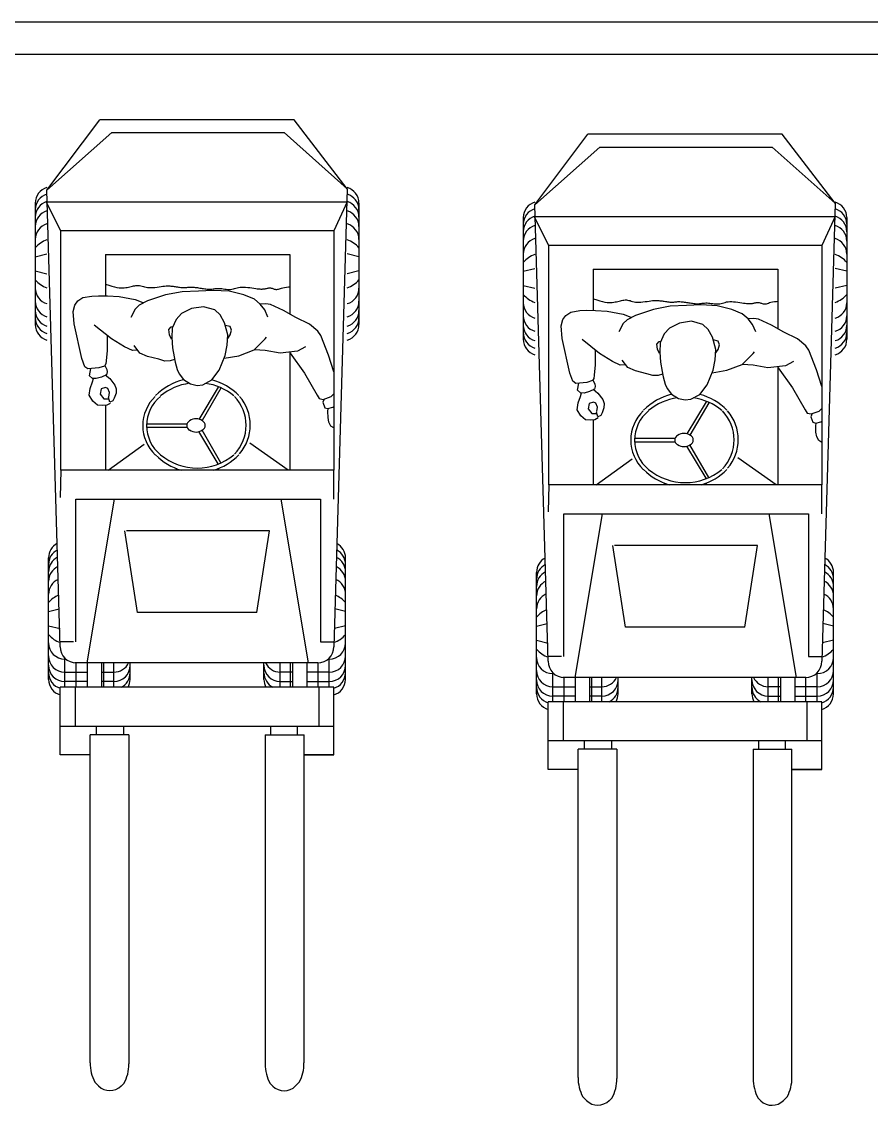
# Model space of a CAD drawing. Header units: millimetres. Extents: x 2385.3 to 2433.2, y 1897.2 to 1967.
# Drawn here: x 2394.873 to 2397.498, y 1913.171 to 1916.519 of the extents above; entities that cross this region are included whole.
import ezdxf

# ---------------------------------------------------------------- set-up
doc = ezdxf.new("R2010")
doc.units = ezdxf.units.MM

msp = doc.modelspace()

# ---------------------------------------------------------------- linework, layer by layer
for p, q in [((2389.3282, 1916.5191), (2402.9051, 1916.5191)), ((2389.3032, 1916.4191), (2409.5051, 1916.4191))]:
    msp.add_line(p, q)
at = {"color": 251, "lineweight": -2, "true_color": 0x646464}
for p, q in [((2394.9508, 1915.9982), (2395.1146, 1916.2163)), ((2395.7146, 1916.2163), (2395.1146, 1916.2163)), ((2395.8786, 1916.0031), (2395.7146, 1916.2163)), ((2394.9508, 1915.9982), (2395.1508, 1916.1762)), ((2395.1508, 1916.1762), (2395.6841, 1916.1762)), ((2395.8786, 1916.0031), (2395.6841, 1916.1762)), ((2396.4585, 1915.9532), (2396.6223, 1916.1713)), ((2397.2223, 1916.1713), (2396.6223, 1916.1713)), ((2397.3864, 1915.9581), (2397.2223, 1916.1713)), ((2396.4585, 1915.9532), (2396.6585, 1916.1312)), ((2396.6585, 1916.1312), (2397.1919, 1916.1312)), ((2397.3864, 1915.9581), (2397.1919, 1916.1312)), ((2395.8786, 1916.0031), (2395.8373, 1914.5881)), ((2394.9918, 1914.5881), (2394.9508, 1915.9982)), ((2394.9146, 1915.9587), (2394.9146, 1915.5832)), ((2394.9933, 1915.8729), (2394.9478, 1915.9626)), ((2394.9508, 1915.9626), (2395.8786, 1915.9626)), ((2395.8786, 1915.9626), (2395.8373, 1915.8729)), ((2395.9146, 1915.9587), (2395.9146, 1915.5832)), ((2396.4996, 1914.5431), (2396.4585, 1915.9532)), ((2397.3864, 1915.9581), (2397.3451, 1914.5431)), ((2396.4223, 1915.9137), (2396.4223, 1915.5382)), ((2396.5011, 1915.8279), (2396.4556, 1915.9176)), ((2396.4585, 1915.9176), (2397.3864, 1915.9176)), ((2397.3864, 1915.9176), (2397.3451, 1915.8279)), ((2397.4223, 1915.9137), (2397.4223, 1915.5382)), ((2395.8373, 1915.8729), (2394.9933, 1915.8729)), ((2394.9933, 1915.1335), (2394.9933, 1915.8729)), ((2395.8373, 1915.8729), (2395.8373, 1915.1335)), ((2394.9146, 1915.7929), (2394.9505, 1915.8015)), ((2395.1311, 1915.7996), (2395.1311, 1915.6723)), ((2395.1311, 1915.7996), (2395.7016, 1915.7996)), ((2395.7016, 1915.7996), (2395.7016, 1915.6154)), ((2395.9146, 1915.7929), (2395.8786, 1915.8015)), ((2397.3451, 1915.8279), (2396.5011, 1915.8279)), ((2396.5011, 1915.0885), (2396.5011, 1915.8279)), ((2397.3451, 1915.8279), (2397.3451, 1915.0885)), ((2394.9146, 1915.749), (2394.9505, 1915.7404)), ((2395.9146, 1915.749), (2395.8786, 1915.7404)), ((2396.4223, 1915.7479), (2396.4583, 1915.7565)), ((2396.6388, 1915.7546), (2396.6388, 1915.6273)), ((2396.6388, 1915.7546), (2397.2094, 1915.7546)), ((2397.2094, 1915.7546), (2397.2094, 1915.5704)), ((2397.4223, 1915.7479), (2397.3864, 1915.7565)), ((2395.1311, 1915.7084), (2395.1319, 1915.7081)), ((2395.1319, 1915.7081), (2395.1419, 1915.7046)), ((2395.1419, 1915.7046), (2395.151, 1915.7018)), ((2395.151, 1915.7018), (2395.1594, 1915.6996)), ((2395.1594, 1915.6996), (2395.167, 1915.6979)), ((2395.167, 1915.6979), (2395.1737, 1915.6969)), ((2395.194, 1915.6976), (2395.1984, 1915.6982)), ((2395.1984, 1915.6982), (2395.2027, 1915.6989)), ((2395.2027, 1915.6989), (2395.2068, 1915.6997)), ((2395.2068, 1915.6997), (2395.2108, 1915.7006)), ((2395.2108, 1915.7006), (2395.2147, 1915.7016)), ((2395.2147, 1915.7016), (2395.2184, 1915.7026)), ((2395.2184, 1915.7026), (2395.2221, 1915.7035)), ((2395.2221, 1915.7035), (2395.2258, 1915.7041)), ((2395.2258, 1915.7041), (2395.2295, 1915.7044)), ((2395.2295, 1915.7044), (2395.2333, 1915.7043)), ((2395.2333, 1915.7043), (2395.2371, 1915.7039)), ((2395.2371, 1915.7039), (2395.2409, 1915.7032)), ((2395.2409, 1915.7032), (2395.2447, 1915.7022)), ((2395.2447, 1915.7022), (2395.2486, 1915.7009)), ((2395.2486, 1915.7009), (2395.2526, 1915.6995)), ((2395.2526, 1915.6995), (2395.257, 1915.6985)), ((2395.257, 1915.6985), (2395.2618, 1915.6978)), ((2395.2618, 1915.6978), (2395.2669, 1915.6974)), ((2395.2781, 1915.6976), (2395.2843, 1915.6982)), ((2395.2843, 1915.6982), (2395.2908, 1915.6991)), ((2395.2908, 1915.6991), (2395.2972, 1915.7001)), ((2395.2972, 1915.7001), (2395.3033, 1915.701)), ((2395.3033, 1915.701), (2395.3089, 1915.7017)), ((2395.3089, 1915.7017), (2395.314, 1915.7022)), ((2395.314, 1915.7022), (2395.3188, 1915.7025)), ((2395.3188, 1915.7025), (2395.3231, 1915.7027)), ((2395.3231, 1915.7027), (2395.327, 1915.7027)), ((2395.327, 1915.7027), (2395.3304, 1915.7026)), ((2395.3304, 1915.7026), (2395.3336, 1915.7024)), ((2395.3336, 1915.7024), (2395.3369, 1915.7021)), ((2395.3369, 1915.7021), (2395.3402, 1915.7017)), ((2395.3402, 1915.7017), (2395.3435, 1915.7013)), ((2395.3435, 1915.7013), (2395.3469, 1915.7008)), ((2395.3469, 1915.7008), (2395.3503, 1915.7003)), ((2395.3503, 1915.7003), (2395.3537, 1915.6998)), ((2395.3537, 1915.6998), (2395.3571, 1915.6991)), ((2395.3571, 1915.6991), (2395.3605, 1915.6986)), ((2395.3605, 1915.6986), (2395.3639, 1915.6981)), ((2395.3639, 1915.6981), (2395.3672, 1915.6978)), ((2395.3672, 1915.6978), (2395.3705, 1915.6976)), ((2395.3737, 1915.6976), (2395.3768, 1915.6977)), ((2395.3768, 1915.6977), (2395.3799, 1915.6979)), ((2395.3799, 1915.6979), (2395.3829, 1915.6983)), ((2395.3829, 1915.6983), (2395.386, 1915.6987)), ((2395.386, 1915.6987), (2395.3891, 1915.6989)), ((2395.3891, 1915.6989), (2395.3922, 1915.6991)), ((2395.3922, 1915.6991), (2395.3954, 1915.6991)), ((2395.3954, 1915.6991), (2395.3987, 1915.6991)), ((2395.3987, 1915.6991), (2395.402, 1915.6989)), ((2395.402, 1915.6989), (2395.4054, 1915.6987)), ((2395.4054, 1915.6987), (2395.4088, 1915.6983)), ((2395.4088, 1915.6983), (2395.4123, 1915.6978)), ((2395.4123, 1915.6978), (2395.4158, 1915.6974)), ((2395.5386, 1915.697), (2395.543, 1915.6981)), ((2395.543, 1915.6981), (2395.5479, 1915.6988)), ((2395.5479, 1915.6988), (2395.5531, 1915.6991)), ((2395.5531, 1915.6991), (2395.5586, 1915.6992)), ((2395.5586, 1915.6992), (2395.5646, 1915.6989)), ((2395.5646, 1915.6989), (2395.5709, 1915.6983)), ((2395.5709, 1915.6983), (2395.5776, 1915.6974)), ((2395.68, 1915.6972), (2395.685, 1915.6982)), ((2395.685, 1915.6982), (2395.6909, 1915.6991)), ((2395.6909, 1915.6991), (2395.6975, 1915.7)), ((2395.6975, 1915.7), (2395.7016, 1915.7003)), ((2396.4223, 1915.704), (2396.4583, 1915.6954)), ((2397.4223, 1915.704), (2397.3864, 1915.6954)), ((2395.0462, 1915.6566), (2395.0612, 1915.6668)), ((2395.0612, 1915.6668), (2395.0892, 1915.6715)), ((2395.0892, 1915.6715), (2395.1098, 1915.6724)), ((2395.1098, 1915.6724), (2395.1376, 1915.6723)), ((2395.1376, 1915.6723), (2395.174, 1915.6696)), ((2395.1737, 1915.6969), (2395.1797, 1915.6964)), ((2395.174, 1915.6696), (2395.2231, 1915.6605)), ((2395.1797, 1915.6964), (2395.1848, 1915.6966)), ((2395.1848, 1915.6966), (2395.1895, 1915.697)), ((2395.1895, 1915.697), (2395.194, 1915.6976)), ((2395.3173, 1915.6747), (2395.2614, 1915.6563)), ((2395.2669, 1915.6974), (2395.2723, 1915.6974)), ((2395.2723, 1915.6974), (2395.2781, 1915.6976)), ((2395.3682, 1915.6848), (2395.3173, 1915.6747)), ((2395.4194, 1915.6869), (2395.3682, 1915.6848)), ((2395.3705, 1915.6976), (2395.3737, 1915.6976)), ((2395.4158, 1915.6974), (2395.4194, 1915.6969)), ((2395.4194, 1915.6969), (2395.423, 1915.6963)), ((2395.4638, 1915.6888), (2395.4194, 1915.6869)), ((2395.423, 1915.6963), (2395.4267, 1915.6958)), ((2395.4267, 1915.6958), (2395.4304, 1915.6952)), ((2395.4304, 1915.6952), (2395.4342, 1915.6946)), ((2395.4342, 1915.6946), (2395.4381, 1915.694)), ((2395.4381, 1915.694), (2395.4419, 1915.6934)), ((2395.4419, 1915.6934), (2395.4457, 1915.693)), ((2395.4457, 1915.693), (2395.4495, 1915.6928)), ((2395.4495, 1915.6928), (2395.4531, 1915.6927)), ((2395.4531, 1915.6927), (2395.4568, 1915.6928)), ((2395.4568, 1915.6928), (2395.4604, 1915.693)), ((2395.4604, 1915.693), (2395.4639, 1915.6934)), ((2395.514, 1915.6863), (2395.4638, 1915.6888)), ((2395.4639, 1915.6934), (2395.4674, 1915.694)), ((2395.4674, 1915.694), (2395.4709, 1915.6945)), ((2395.4709, 1915.6945), (2395.4746, 1915.6949)), ((2395.4746, 1915.6949), (2395.4784, 1915.6951)), ((2395.4784, 1915.6951), (2395.4824, 1915.6951)), ((2395.4824, 1915.6951), (2395.4866, 1915.6949)), ((2395.4866, 1915.6949), (2395.4909, 1915.6945)), ((2395.4909, 1915.6945), (2395.4954, 1915.6939)), ((2395.4954, 1915.6939), (2395.5001, 1915.6931)), ((2395.5001, 1915.6931), (2395.5048, 1915.6924)), ((2395.5048, 1915.6924), (2395.5093, 1915.692)), ((2395.5093, 1915.692), (2395.5138, 1915.6919)), ((2395.5138, 1915.6919), (2395.5182, 1915.692)), ((2395.5589, 1915.6747), (2395.514, 1915.6863)), ((2395.5182, 1915.692), (2395.5224, 1915.6925)), ((2395.5224, 1915.6925), (2395.5266, 1915.6933)), ((2395.5266, 1915.6933), (2395.5306, 1915.6943)), ((2395.5306, 1915.6943), (2395.5345, 1915.6957)), ((2395.5345, 1915.6957), (2395.5386, 1915.697)), ((2395.5915, 1915.6615), (2395.5589, 1915.6747)), ((2395.5776, 1915.6974), (2395.5842, 1915.6964)), ((2395.5842, 1915.6964), (2395.5902, 1915.6955)), ((2395.5902, 1915.6955), (2395.5956, 1915.6948)), ((2395.5956, 1915.6948), (2395.6004, 1915.6942)), ((2395.6004, 1915.6942), (2395.6047, 1915.6937)), ((2395.6047, 1915.6937), (2395.6083, 1915.6934)), ((2395.6083, 1915.6934), (2395.6113, 1915.6932)), ((2395.6113, 1915.6932), (2395.6138, 1915.6931)), ((2395.6138, 1915.6931), (2395.616, 1915.6932)), ((2395.616, 1915.6932), (2395.6181, 1915.6933)), ((2395.6181, 1915.6933), (2395.6204, 1915.6935)), ((2395.6204, 1915.6935), (2395.6226, 1915.6938)), ((2395.6226, 1915.6938), (2395.6249, 1915.6941)), ((2395.6249, 1915.6941), (2395.6272, 1915.6946)), ((2395.6272, 1915.6946), (2395.6295, 1915.6951)), ((2395.6295, 1915.6951), (2395.6319, 1915.6957)), ((2395.6319, 1915.6957), (2395.6342, 1915.6962)), ((2395.6342, 1915.6962), (2395.6366, 1915.6966)), ((2395.6366, 1915.6966), (2395.639, 1915.6967)), ((2395.639, 1915.6967), (2395.6414, 1915.6966)), ((2395.6414, 1915.6966), (2395.6437, 1915.6962)), ((2395.6437, 1915.6962), (2395.6461, 1915.6957)), ((2395.6461, 1915.6957), (2395.6485, 1915.6949)), ((2395.6485, 1915.6949), (2395.6508, 1915.694)), ((2395.6508, 1915.694), (2395.6532, 1915.693)), ((2395.6532, 1915.693), (2395.6557, 1915.6924)), ((2395.6557, 1915.6924), (2395.6583, 1915.6921)), ((2395.6583, 1915.6921), (2395.6609, 1915.692)), ((2395.6609, 1915.692), (2395.6637, 1915.6923)), ((2395.6637, 1915.6923), (2395.6665, 1915.6928)), ((2395.6665, 1915.6928), (2395.6694, 1915.6937)), ((2395.6694, 1915.6937), (2395.6724, 1915.6948)), ((2395.6724, 1915.6948), (2395.6758, 1915.6961)), ((2395.6758, 1915.6961), (2395.68, 1915.6972)), ((2395.0321, 1915.6241), (2395.0373, 1915.6436)), ((2395.0373, 1915.6436), (2395.0462, 1915.6566)), ((2395.2235, 1915.6312), (2395.2098, 1915.6056)), ((2395.2231, 1915.6605), (2395.2466, 1915.6513)), ((2395.2357, 1915.6432), (2395.2235, 1915.6312)), ((2395.2614, 1915.6563), (2395.2357, 1915.6432)), ((2395.3977, 1915.6329), (2395.3666, 1915.6172)), ((2395.4345, 1915.6385), (2395.3977, 1915.6329)), ((2395.4692, 1915.6289), (2395.4345, 1915.6385)), ((2395.6099, 1915.6463), (2395.5915, 1915.6615)), ((2395.6275, 1915.6471), (2395.6099, 1915.6463)), ((2395.6235, 1915.6291), (2395.6099, 1915.6463)), ((2395.6413, 1915.6454), (2395.6275, 1915.6471)), ((2395.6816, 1915.6269), (2395.6413, 1915.6454)), ((2396.6388, 1915.6634), (2396.6397, 1915.6631)), ((2396.6397, 1915.6631), (2396.6496, 1915.6596)), ((2396.6496, 1915.6596), (2396.6588, 1915.6568)), ((2396.6588, 1915.6568), (2396.6672, 1915.6546)), ((2396.6672, 1915.6546), (2396.6748, 1915.6529)), ((2396.6748, 1915.6529), (2396.6815, 1915.6519)), ((2396.6815, 1915.6519), (2396.6875, 1915.6514)), ((2396.6875, 1915.6514), (2396.6926, 1915.6516)), ((2396.6926, 1915.6516), (2396.6973, 1915.652)), ((2396.6973, 1915.652), (2396.7018, 1915.6526)), ((2396.7018, 1915.6526), (2396.7062, 1915.6532)), ((2396.7062, 1915.6532), (2396.7105, 1915.6539)), ((2396.7105, 1915.6539), (2396.7146, 1915.6547)), ((2396.7146, 1915.6547), (2396.7186, 1915.6556)), ((2396.7186, 1915.6556), (2396.7225, 1915.6565)), ((2396.7225, 1915.6565), (2396.7262, 1915.6576)), ((2396.7262, 1915.6576), (2396.7299, 1915.6585)), ((2396.7299, 1915.6585), (2396.7336, 1915.6591)), ((2396.7336, 1915.6591), (2396.7373, 1915.6594)), ((2396.7373, 1915.6594), (2396.7411, 1915.6593)), ((2396.7411, 1915.6593), (2396.7448, 1915.6589)), ((2396.7448, 1915.6589), (2396.7487, 1915.6582)), ((2396.7487, 1915.6582), (2396.7525, 1915.6572)), ((2396.7525, 1915.6572), (2396.7563, 1915.6559)), ((2396.7563, 1915.6559), (2396.7604, 1915.6545)), ((2396.7604, 1915.6545), (2396.7648, 1915.6535)), ((2396.7648, 1915.6535), (2396.7696, 1915.6528)), ((2396.7696, 1915.6528), (2396.7747, 1915.6524)), ((2396.7747, 1915.6524), (2396.7801, 1915.6524)), ((2396.7801, 1915.6524), (2396.7859, 1915.6526)), ((2396.7859, 1915.6526), (2396.7921, 1915.6532)), ((2396.7921, 1915.6532), (2396.7986, 1915.6541)), ((2396.7986, 1915.6541), (2396.805, 1915.6551)), ((2396.805, 1915.6551), (2396.811, 1915.656)), ((2396.811, 1915.656), (2396.8166, 1915.6566)), ((2396.8166, 1915.6566), (2396.8218, 1915.6572)), ((2396.8218, 1915.6572), (2396.8266, 1915.6575)), ((2396.8759, 1915.6398), (2396.825, 1915.6297)), ((2396.8266, 1915.6575), (2396.8309, 1915.6577)), ((2396.8309, 1915.6577), (2396.8347, 1915.6577)), ((2396.8347, 1915.6577), (2396.8382, 1915.6576)), ((2396.8382, 1915.6576), (2396.8414, 1915.6573)), ((2396.8414, 1915.6573), (2396.8447, 1915.657)), ((2396.8447, 1915.657), (2396.848, 1915.6567)), ((2396.848, 1915.6567), (2396.8513, 1915.6563)), ((2396.8513, 1915.6563), (2396.8547, 1915.6558)), ((2396.8547, 1915.6558), (2396.858, 1915.6553)), ((2396.858, 1915.6553), (2396.8614, 1915.6548)), ((2396.8614, 1915.6548), (2396.8649, 1915.6541)), ((2396.8649, 1915.6541), (2396.8683, 1915.6536)), ((2396.8683, 1915.6536), (2396.8717, 1915.6531)), ((2396.8717, 1915.6531), (2396.875, 1915.6528)), ((2396.875, 1915.6528), (2396.8782, 1915.6526)), ((2396.9272, 1915.6419), (2396.8759, 1915.6398)), ((2396.8782, 1915.6526), (2396.8814, 1915.6526)), ((2396.8814, 1915.6526), (2396.8846, 1915.6527)), ((2396.8846, 1915.6527), (2396.8877, 1915.6529)), ((2396.8877, 1915.6529), (2396.8907, 1915.6533)), ((2396.8907, 1915.6533), (2396.8938, 1915.6537)), ((2396.8938, 1915.6537), (2396.8969, 1915.6539)), ((2396.8969, 1915.6539), (2396.9, 1915.6541)), ((2396.9, 1915.6541), (2396.9032, 1915.6541)), ((2396.9032, 1915.6541), (2396.9065, 1915.6541)), ((2396.9065, 1915.6541), (2396.9098, 1915.6539)), ((2396.9098, 1915.6539), (2396.9131, 1915.6537)), ((2396.9131, 1915.6537), (2396.9166, 1915.6533)), ((2396.9166, 1915.6533), (2396.92, 1915.6528)), ((2396.92, 1915.6528), (2396.9236, 1915.6524)), ((2396.9236, 1915.6524), (2396.9271, 1915.6519)), ((2396.9271, 1915.6519), (2396.9308, 1915.6513)), ((2396.9716, 1915.6438), (2396.9272, 1915.6419)), ((2396.9308, 1915.6513), (2396.9345, 1915.6508)), ((2396.9345, 1915.6508), (2396.9382, 1915.6502)), ((2396.9382, 1915.6502), (2396.942, 1915.6496)), ((2396.942, 1915.6496), (2396.9458, 1915.649)), ((2396.9458, 1915.649), (2396.9497, 1915.6484)), ((2396.9497, 1915.6484), (2396.9535, 1915.648)), ((2396.9535, 1915.648), (2396.9572, 1915.6478)), ((2396.9572, 1915.6478), (2396.9609, 1915.6477)), ((2396.9609, 1915.6477), (2396.9646, 1915.6478)), ((2396.9646, 1915.6478), (2396.9681, 1915.648)), ((2396.9681, 1915.648), (2396.9717, 1915.6484)), ((2397.0218, 1915.6413), (2396.9716, 1915.6438)), ((2396.9717, 1915.6484), (2396.9751, 1915.649)), ((2396.9751, 1915.649), (2396.9787, 1915.6495)), ((2396.9787, 1915.6495), (2396.9823, 1915.6499)), ((2396.9823, 1915.6499), (2396.9862, 1915.6501)), ((2396.9862, 1915.6501), (2396.9902, 1915.65)), ((2396.9902, 1915.65), (2396.9944, 1915.6498)), ((2396.9944, 1915.6498), (2396.9987, 1915.6495)), ((2396.9987, 1915.6495), (2397.0032, 1915.6489)), ((2397.0032, 1915.6489), (2397.0079, 1915.6481)), ((2397.0079, 1915.6481), (2397.0126, 1915.6474)), ((2397.0126, 1915.6474), (2397.0171, 1915.647)), ((2397.0171, 1915.647), (2397.0216, 1915.6469)), ((2397.0216, 1915.6469), (2397.026, 1915.647)), ((2397.0666, 1915.6297), (2397.0218, 1915.6413)), ((2397.026, 1915.647), (2397.0302, 1915.6475)), ((2397.0302, 1915.6475), (2397.0344, 1915.6483)), ((2397.0344, 1915.6483), (2397.0384, 1915.6493)), ((2397.0384, 1915.6493), (2397.0423, 1915.6507)), ((2397.0423, 1915.6507), (2397.0464, 1915.652)), ((2397.0464, 1915.652), (2397.0508, 1915.6531)), ((2397.0508, 1915.6531), (2397.0556, 1915.6538)), ((2397.0556, 1915.6538), (2397.0608, 1915.6541)), ((2397.0608, 1915.6541), (2397.0664, 1915.6542)), ((2397.0664, 1915.6542), (2397.0724, 1915.6539)), ((2397.0724, 1915.6539), (2397.0787, 1915.6533)), ((2397.0787, 1915.6533), (2397.0854, 1915.6524)), ((2397.0854, 1915.6524), (2397.092, 1915.6514)), ((2397.092, 1915.6514), (2397.098, 1915.6505)), ((2397.098, 1915.6505), (2397.1034, 1915.6498)), ((2397.1034, 1915.6498), (2397.1082, 1915.6492)), ((2397.1082, 1915.6492), (2397.1124, 1915.6487)), ((2397.1124, 1915.6487), (2397.1161, 1915.6484)), ((2397.1161, 1915.6484), (2397.1191, 1915.6482)), ((2397.1191, 1915.6482), (2397.1216, 1915.6481)), ((2397.1216, 1915.6481), (2397.1237, 1915.6481)), ((2397.1237, 1915.6481), (2397.1259, 1915.6483)), ((2397.1259, 1915.6483), (2397.1281, 1915.6485)), ((2397.1281, 1915.6485), (2397.1304, 1915.6488)), ((2397.1304, 1915.6488), (2397.1327, 1915.6491)), ((2397.1327, 1915.6491), (2397.135, 1915.6496)), ((2397.135, 1915.6496), (2397.1373, 1915.6501)), ((2397.1373, 1915.6501), (2397.1397, 1915.6507)), ((2397.1397, 1915.6507), (2397.142, 1915.6512)), ((2397.142, 1915.6512), (2397.1444, 1915.6516)), ((2397.1444, 1915.6516), (2397.1468, 1915.6517)), ((2397.1468, 1915.6517), (2397.1491, 1915.6516)), ((2397.1491, 1915.6516), (2397.1515, 1915.6512)), ((2397.1515, 1915.6512), (2397.1539, 1915.6507)), ((2397.1539, 1915.6507), (2397.1562, 1915.6499)), ((2397.1562, 1915.6499), (2397.1586, 1915.649)), ((2397.1586, 1915.649), (2397.161, 1915.648)), ((2397.161, 1915.648), (2397.1635, 1915.6474)), ((2397.1635, 1915.6474), (2397.1661, 1915.6471)), ((2397.1661, 1915.6471), (2397.1687, 1915.647)), ((2397.1687, 1915.647), (2397.1715, 1915.6473)), ((2397.1715, 1915.6473), (2397.1743, 1915.6478)), ((2397.1743, 1915.6478), (2397.1772, 1915.6487)), ((2397.1772, 1915.6487), (2397.1801, 1915.6498)), ((2397.1801, 1915.6498), (2397.1836, 1915.6511)), ((2397.1836, 1915.6511), (2397.1878, 1915.6522)), ((2397.1878, 1915.6522), (2397.1928, 1915.6532)), ((2397.1928, 1915.6532), (2397.1987, 1915.6541)), ((2397.1987, 1915.6541), (2397.2053, 1915.6549)), ((2397.2053, 1915.6549), (2397.2094, 1915.6553)), ((2395.0349, 1915.5858), (2395.0321, 1915.6241)), ((2395.3499, 1915.5995), (2395.3379, 1915.5723)), ((2395.3666, 1915.6172), (2395.3499, 1915.5995)), ((2395.486, 1915.6135), (2395.4692, 1915.6289)), ((2395.4994, 1915.5891), (2395.486, 1915.6135)), ((2395.6334, 1915.606), (2395.6235, 1915.6291)), ((2395.7197, 1915.605), (2395.6816, 1915.6269)), ((2395.7618, 1915.5847), (2395.7197, 1915.605)), ((2396.5399, 1915.5791), (2396.545, 1915.5986)), ((2396.545, 1915.5986), (2396.554, 1915.6116)), ((2396.554, 1915.6116), (2396.569, 1915.6218)), ((2396.569, 1915.6218), (2396.597, 1915.6264)), ((2396.597, 1915.6264), (2396.6176, 1915.6274)), ((2396.6176, 1915.6274), (2396.6454, 1915.6273)), ((2396.6454, 1915.6273), (2396.6818, 1915.6246)), ((2396.6818, 1915.6246), (2396.7309, 1915.6155)), ((2396.7309, 1915.6155), (2396.7544, 1915.6063)), ((2396.7435, 1915.5982), (2396.7313, 1915.5862)), ((2396.7692, 1915.6113), (2396.7435, 1915.5982)), ((2396.825, 1915.6297), (2396.7692, 1915.6113)), ((2397.0993, 1915.6164), (2397.0666, 1915.6297)), ((2397.1177, 1915.6013), (2397.0993, 1915.6164)), ((2397.1353, 1915.6021), (2397.1177, 1915.6013)), ((2397.1312, 1915.584), (2397.1177, 1915.6013)), ((2397.1491, 1915.6004), (2397.1353, 1915.6021)), ((2397.1894, 1915.5819), (2397.1491, 1915.6004)), ((2395.0589, 1915.4785), (2395.0349, 1915.5858)), ((2395.15, 1915.5393), (2395.0971, 1915.5819)), ((2395.3278, 1915.5679), (2395.3348, 1915.5762)), ((2395.3297, 1915.5519), (2395.3278, 1915.5679)), ((2395.3348, 1915.5762), (2395.3388, 1915.5771)), ((2395.3379, 1915.5723), (2395.3365, 1915.5431)), ((2395.5095, 1915.5515), (2395.4994, 1915.5891)), ((2395.5165, 1915.5775), (2395.5017, 1915.5808)), ((2395.5213, 1915.5656), (2395.5165, 1915.5775)), ((2395.5173, 1915.5516), (2395.5213, 1915.5656)), ((2395.788, 1915.5628), (2395.7618, 1915.5847)), ((2396.5427, 1915.5408), (2396.5399, 1915.5791)), ((2396.7313, 1915.5862), (2396.7176, 1915.5606)), ((2396.8743, 1915.5722), (2396.8576, 1915.5545)), ((2396.9055, 1915.5879), (2396.8743, 1915.5722)), ((2396.9423, 1915.5935), (2396.9055, 1915.5879)), ((2396.9769, 1915.5839), (2396.9423, 1915.5935)), ((2396.9938, 1915.5685), (2396.9769, 1915.5839)), ((2397.0072, 1915.5441), (2396.9938, 1915.5685)), ((2397.1411, 1915.561), (2397.1312, 1915.584)), ((2397.2274, 1915.56), (2397.1894, 1915.5819)), ((2395.1366, 1915.5486), (2395.1365, 1915.5037)), ((2395.1901, 1915.5143), (2395.15, 1915.5393)), ((2395.3359, 1915.5387), (2395.3297, 1915.5519)), ((2395.3365, 1915.5431), (2395.3391, 1915.5119)), ((2395.5079, 1915.5199), (2395.5095, 1915.5515)), ((2395.5099, 1915.5408), (2395.5173, 1915.5516)), ((2395.5908, 1915.5055), (2395.6248, 1915.5393)), ((2395.6248, 1915.5393), (2395.6287, 1915.5445)), ((2395.7969, 1915.5496), (2395.788, 1915.5628)), ((2395.821, 1915.4886), (2395.7969, 1915.5496)), ((2396.5667, 1915.4334), (2396.5427, 1915.5408)), ((2396.6578, 1915.4943), (2396.6049, 1915.5369)), ((2396.8356, 1915.5229), (2396.8425, 1915.5312)), ((2396.8425, 1915.5312), (2396.8466, 1915.5321)), ((2396.8576, 1915.5545), (2396.8457, 1915.5273)), ((2397.0173, 1915.5065), (2397.0072, 1915.5441)), ((2397.0243, 1915.5325), (2397.0095, 1915.5358)), ((2397.0291, 1915.5206), (2397.0243, 1915.5325)), ((2397.2696, 1915.5397), (2397.2274, 1915.56)), ((2397.2958, 1915.5178), (2397.2696, 1915.5397)), ((2395.1365, 1915.5037), (2395.134, 1915.4717)), ((2395.2146, 1915.5034), (2395.1901, 1915.5143)), ((2395.2312, 1915.5039), (2395.2146, 1915.5034)), ((2395.2378, 1915.4952), (2395.2203, 1915.5182)), ((2395.3391, 1915.5119), (2395.3434, 1915.4836)), ((2395.5011, 1915.4875), (2395.5079, 1915.5199)), ((2395.5438, 1915.487), (2395.5908, 1915.5055)), ((2395.6247, 1915.5034), (2395.5918, 1915.5052)), ((2395.6708, 1915.4949), (2395.6247, 1915.5034)), ((2395.7249, 1915.501), (2395.6708, 1915.4949)), ((2395.7016, 1915.4984), (2395.7016, 1915.1335)), ((2395.7492, 1915.5146), (2395.7249, 1915.501)), ((2396.6443, 1915.5036), (2396.6442, 1915.4587)), ((2396.8375, 1915.5069), (2396.8356, 1915.5229)), ((2396.8437, 1915.4937), (2396.8375, 1915.5069)), ((2396.8457, 1915.5273), (2396.8443, 1915.4981)), ((2396.8443, 1915.4981), (2396.8469, 1915.4669)), ((2397.0157, 1915.4749), (2397.0173, 1915.5065)), ((2397.0177, 1915.4958), (2397.0251, 1915.5066)), ((2397.0251, 1915.5066), (2397.0291, 1915.5206)), ((2397.1325, 1915.4943), (2397.1365, 1915.4995)), ((2397.3046, 1915.5046), (2397.2958, 1915.5178)), ((2397.3288, 1915.4436), (2397.3046, 1915.5046)), ((2395.0681, 1915.4531), (2395.0589, 1915.4785)), ((2395.134, 1915.4717), (2395.1329, 1915.4622)), ((2395.2609, 1915.4852), (2395.2378, 1915.4952)), ((2395.2961, 1915.4765), (2395.2609, 1915.4852)), ((2395.3152, 1915.4707), (2395.2961, 1915.4765)), ((2395.3316, 1915.4708), (2395.3152, 1915.4707)), ((2395.345, 1915.4754), (2395.3316, 1915.4708)), ((2395.3434, 1915.4836), (2395.3469, 1915.4667)), ((2395.3469, 1915.4667), (2395.3533, 1915.4444)), ((2395.4831, 1915.4421), (2395.5011, 1915.4875)), ((2395.4987, 1915.4793), (2395.5438, 1915.487)), ((2395.7027, 1915.495), (2395.746, 1915.4333)), ((2395.8373, 1915.4373), (2395.821, 1915.4886)), ((2396.6979, 1915.4693), (2396.6578, 1915.4943)), ((2396.7223, 1915.4583), (2396.6979, 1915.4693)), ((2396.7456, 1915.4502), (2396.7281, 1915.4732)), ((2396.8469, 1915.4669), (2396.8512, 1915.4386)), ((2397.0089, 1915.4425), (2397.0157, 1915.4749)), ((2397.0986, 1915.4604), (2397.1325, 1915.4943)), ((2397.257, 1915.4696), (2397.2327, 1915.456)), ((2395.0771, 1915.4467), (2395.0681, 1915.4531)), ((2395.1107, 1915.4494), (2395.0771, 1915.4467)), ((2395.0826, 1915.4253), (2395.0866, 1915.4475)), ((2395.1282, 1915.4553), (2395.1107, 1915.4494)), ((2395.1329, 1915.4622), (2395.1282, 1915.4553)), ((2395.1299, 1915.4569), (2395.1358, 1915.4448)), ((2395.1369, 1915.4371), (2395.1344, 1915.4283)), ((2395.1358, 1915.4448), (2395.1369, 1915.4371)), ((2395.3533, 1915.4444), (2395.3592, 1915.4308)), ((2395.3592, 1915.4308), (2395.3722, 1915.4134)), ((2395.4606, 1915.4123), (2395.4831, 1915.4421)), ((2395.746, 1915.4333), (2395.7853, 1915.365)), ((2396.5759, 1915.4081), (2396.5667, 1915.4334)), ((2396.6442, 1915.4587), (2396.6418, 1915.4267)), ((2396.739, 1915.4589), (2396.7223, 1915.4583)), ((2396.7687, 1915.4402), (2396.7456, 1915.4502)), ((2396.8039, 1915.4315), (2396.7687, 1915.4402)), ((2396.823, 1915.4257), (2396.8039, 1915.4315)), ((2396.8528, 1915.4304), (2396.8394, 1915.4258)), ((2396.8512, 1915.4386), (2396.8547, 1915.4217)), ((2396.9909, 1915.397), (2397.0089, 1915.4425)), ((2397.0065, 1915.4343), (2397.0516, 1915.442)), ((2397.0516, 1915.442), (2397.0986, 1915.4604)), ((2397.1325, 1915.4584), (2397.0996, 1915.4602)), ((2397.1786, 1915.4499), (2397.1325, 1915.4584)), ((2397.2327, 1915.456), (2397.1786, 1915.4499)), ((2397.2094, 1915.4533), (2397.2094, 1915.0885)), ((2397.2105, 1915.45), (2397.2538, 1915.3882)), ((2397.3451, 1915.3923), (2397.3288, 1915.4436)), ((2395.0913, 1915.4172), (2395.0826, 1915.4253)), ((2395.0845, 1915.3861), (2395.0912, 1915.4066)), ((2395.0912, 1915.4066), (2395.095, 1915.417)), ((2395.1026, 1915.4166), (2395.0913, 1915.4172)), ((2395.1193, 1915.4212), (2395.1026, 1915.4166)), ((2395.1344, 1915.4283), (2395.1193, 1915.4212)), ((2395.1307, 1915.4283), (2395.1453, 1915.4163)), ((2395.1311, 1915.428), (2395.1311, 1915.4268)), ((2395.1453, 1915.4163), (2395.1602, 1915.3964)), ((2395.1602, 1915.3964), (2395.1649, 1915.3846)), ((2395.3722, 1915.4134), (2395.3938, 1915.3998)), ((2395.3938, 1915.3998), (2395.4153, 1915.3956)), ((2395.4153, 1915.3956), (2395.4325, 1915.3976)), ((2395.4325, 1915.3976), (2395.4606, 1915.4123)), ((2396.5848, 1915.4017), (2396.5759, 1915.4081)), ((2396.6185, 1915.4044), (2396.5848, 1915.4017)), ((2396.5903, 1915.3803), (2396.5944, 1915.4025)), ((2396.636, 1915.4103), (2396.6185, 1915.4044)), ((2396.6407, 1915.4172), (2396.636, 1915.4103)), ((2396.6377, 1915.4119), (2396.6436, 1915.3998)), ((2396.6418, 1915.4267), (2396.6407, 1915.4172)), ((2396.6436, 1915.3998), (2396.6446, 1915.3921)), ((2396.8394, 1915.4258), (2396.823, 1915.4257)), ((2396.8547, 1915.4217), (2396.861, 1915.3994)), ((2396.861, 1915.3994), (2396.867, 1915.3858)), ((2396.9683, 1915.3673), (2396.9909, 1915.397)), ((2395.0814, 1915.3654), (2395.0845, 1915.3861)), ((2395.0923, 1915.3463), (2395.0814, 1915.3654)), ((2395.1185, 1915.3847), (2395.1148, 1915.3681)), ((2395.1148, 1915.3681), (2395.1269, 1915.3539)), ((2395.1318, 1915.3889), (2395.1185, 1915.3847)), ((2395.1386, 1915.3858), (2395.1318, 1915.3889)), ((2395.1438, 1915.3731), (2395.1386, 1915.3858)), ((2395.1415, 1915.3593), (2395.1438, 1915.3731)), ((2395.1641, 1915.3711), (2395.1583, 1915.3557)), ((2395.1649, 1915.3846), (2395.1641, 1915.3711)), ((2395.4795, 1915.3899), (2395.4201, 1915.2905)), ((2395.4877, 1915.387), (2395.4298, 1915.2866)), ((2395.7853, 1915.365), (2395.7917, 1915.355)), ((2395.8292, 1915.3608), (2395.8373, 1915.3689)), ((2396.5991, 1915.3722), (2396.5903, 1915.3803)), ((2396.599, 1915.3616), (2396.6028, 1915.372)), ((2396.6104, 1915.3716), (2396.5991, 1915.3722)), ((2396.6271, 1915.3762), (2396.6104, 1915.3716)), ((2396.6421, 1915.3833), (2396.6271, 1915.3762)), ((2396.6385, 1915.3833), (2396.6531, 1915.3713)), ((2396.6388, 1915.383), (2396.6388, 1915.3818)), ((2396.6446, 1915.3921), (2396.6421, 1915.3833)), ((2396.6531, 1915.3713), (2396.668, 1915.3514)), ((2396.867, 1915.3858), (2396.88, 1915.3684)), ((2396.88, 1915.3684), (2396.9016, 1915.3548)), ((2396.9403, 1915.3526), (2396.9683, 1915.3673)), ((2397.2538, 1915.3882), (2397.2931, 1915.32)), ((2395.1067, 1915.334), (2395.0923, 1915.3463)), ((2395.122, 1915.3332), (2395.1067, 1915.334)), ((2395.1353, 1915.3342), (2395.122, 1915.3332)), ((2395.1269, 1915.3539), (2395.1401, 1915.3534)), ((2395.1311, 1915.3339), (2395.1311, 1915.1335)), ((2395.1463, 1915.3399), (2395.1353, 1915.3342)), ((2395.1455, 1915.3433), (2395.1407, 1915.3579)), ((2395.1539, 1915.3477), (2395.1455, 1915.3433)), ((2395.1583, 1915.3557), (2395.1539, 1915.3477)), ((2395.7917, 1915.355), (2395.8042, 1915.3521)), ((2395.8074, 1915.3532), (2395.8028, 1915.3438)), ((2395.8028, 1915.3438), (2395.8097, 1915.3265)), ((2395.8042, 1915.3521), (2395.8292, 1915.3608)), ((2395.8339, 1915.3278), (2395.8373, 1915.33)), ((2396.5891, 1915.3204), (2396.5922, 1915.3411)), ((2396.5922, 1915.3411), (2396.599, 1915.3616)), ((2396.6263, 1915.3397), (2396.6226, 1915.3231)), ((2396.6396, 1915.3438), (2396.6263, 1915.3397)), ((2396.6464, 1915.3408), (2396.6396, 1915.3438)), ((2396.6516, 1915.3281), (2396.6464, 1915.3408)), ((2396.668, 1915.3514), (2396.6726, 1915.3396)), ((2396.6726, 1915.3396), (2396.6718, 1915.3261)), ((2396.9016, 1915.3548), (2396.9231, 1915.3506)), ((2396.9231, 1915.3506), (2396.9403, 1915.3526)), ((2396.9872, 1915.3449), (2396.9279, 1915.2455)), ((2396.9955, 1915.342), (2396.9376, 1915.2416)), ((2395.8097, 1915.3265), (2395.8183, 1915.3238)), ((2395.8182, 1915.315), (2395.8196, 1915.3242)), ((2395.8191, 1915.2963), (2395.8182, 1915.315)), ((2395.8183, 1915.3238), (2395.8339, 1915.3278)), ((2395.8219, 1915.2819), (2395.8191, 1915.2963)), ((2396.6, 1915.3012), (2396.5891, 1915.3204)), ((2396.6145, 1915.289), (2396.6, 1915.3012)), ((2396.6226, 1915.3231), (2396.6346, 1915.3089)), ((2396.6346, 1915.3089), (2396.6479, 1915.3083)), ((2396.6533, 1915.2983), (2396.6484, 1915.3129)), ((2396.6493, 1915.3143), (2396.6516, 1915.3281)), ((2396.6617, 1915.3027), (2396.6533, 1915.2983)), ((2396.6661, 1915.3107), (2396.6617, 1915.3027)), ((2396.6718, 1915.3261), (2396.6661, 1915.3107)), ((2397.2931, 1915.32), (2397.2995, 1915.31)), ((2397.2995, 1915.31), (2397.312, 1915.3071)), ((2397.3152, 1915.3082), (2397.3106, 1915.2988)), ((2397.3106, 1915.2988), (2397.3175, 1915.2815)), ((2397.312, 1915.3071), (2397.337, 1915.3158)), ((2397.337, 1915.3158), (2397.3451, 1915.3239)), ((2395.3843, 1915.276), (2395.2587, 1915.276)), ((2395.2587, 1915.2663), (2395.3843, 1915.2663)), ((2395.8278, 1915.2699), (2395.8219, 1915.2819)), ((2395.8373, 1915.2638), (2395.8278, 1915.2699)), ((2396.6298, 1915.2882), (2396.6145, 1915.289)), ((2396.6431, 1915.2892), (2396.6298, 1915.2882)), ((2396.6388, 1915.2888), (2396.6388, 1915.0885)), ((2396.6541, 1915.2949), (2396.6431, 1915.2892)), ((2397.3175, 1915.2815), (2397.3261, 1915.2788)), ((2397.326, 1915.27), (2397.3274, 1915.2792)), ((2397.3269, 1915.2513), (2397.326, 1915.27)), ((2397.3261, 1915.2788), (2397.3416, 1915.2828)), ((2397.3416, 1915.2828), (2397.3451, 1915.285)), ((2395.4795, 1915.1534), (2395.4201, 1915.2528)), ((2395.4877, 1915.1563), (2395.4298, 1915.2567)), ((2396.892, 1915.231), (2396.7665, 1915.231)), ((2397.3297, 1915.2369), (2397.3269, 1915.2513)), ((2397.3356, 1915.2249), (2397.3297, 1915.2369)), ((2395.1399, 1915.1335), (2395.2509, 1915.2137)), ((2395.6962, 1915.1335), (2395.5776, 1915.2166)), ((2396.7665, 1915.2213), (2396.892, 1915.2213)), ((2396.9872, 1915.1084), (2396.9279, 1915.2078)), ((2396.9955, 1915.1113), (2396.9376, 1915.2117)), ((2397.3451, 1915.2188), (2397.3356, 1915.2249)), ((2396.6477, 1915.0885), (2396.7587, 1915.1687)), ((2397.2039, 1915.0885), (2397.0853, 1915.1716)), ((2394.9933, 1915.1335), (2394.9917, 1915.0494)), ((2395.8373, 1915.1335), (2394.9933, 1915.1335)), ((2395.3497, 1915.1393), (2395.3491, 1915.1335)), ((2395.48, 1915.1393), (2395.4807, 1915.1335)), ((2395.8373, 1915.0438), (2395.8373, 1915.1335)), ((2396.5011, 1915.0885), (2396.4995, 1915.0044)), ((2397.3451, 1915.0885), (2396.5011, 1915.0885)), ((2396.8575, 1915.0943), (2396.8568, 1915.0885)), ((2396.9878, 1915.0943), (2396.9885, 1915.0885)), ((2397.3451, 1914.9988), (2397.3451, 1915.0885)), ((2395.0398, 1915.0438), (2395.7959, 1915.0438)), ((2395.0398, 1914.6032), (2395.0398, 1915.0438)), ((2395.0753, 1914.5381), (2395.1597, 1915.0438)), ((2395.7592, 1914.5381), (2395.6749, 1915.0438)), ((2395.7959, 1915.0438), (2395.7959, 1914.6032)), ((2396.5476, 1914.9988), (2397.3037, 1914.9988)), ((2396.5476, 1914.5582), (2396.5476, 1914.9988)), ((2396.5831, 1914.4931), (2396.6675, 1914.9988)), ((2397.267, 1914.4931), (2397.1826, 1914.9988)), ((2397.3037, 1914.9988), (2397.3037, 1914.5582)), ((2395.23, 1914.6938), (2395.191, 1914.9461)), ((2395.6381, 1914.9461), (2395.1968, 1914.9461)), ((2395.5991, 1914.6938), (2395.6381, 1914.9461)), ((2396.7378, 1914.6488), (2396.6988, 1914.9011)), ((2397.1459, 1914.9011), (2396.7045, 1914.9011)), ((2397.1069, 1914.6488), (2397.1459, 1914.9011)), ((2394.9556, 1914.4872), (2394.9556, 1914.8627)), ((2395.8732, 1914.4872), (2395.8732, 1914.8627)), ((2396.4634, 1914.4422), (2396.4634, 1914.8177)), ((2397.381, 1914.4422), (2397.381, 1914.8177)), ((2394.9556, 1914.6969), (2394.9884, 1914.7048)), ((2395.5988, 1914.6938), (2395.23, 1914.6938)), ((2395.8732, 1914.6969), (2395.8407, 1914.7047)), ((2394.9556, 1914.653), (2394.9916, 1914.6444)), ((2395.8732, 1914.653), (2395.839, 1914.6448)), ((2396.4634, 1914.6519), (2396.4962, 1914.6597)), ((2397.1066, 1914.6488), (2396.7378, 1914.6488)), ((2397.381, 1914.6519), (2397.3485, 1914.6597)), ((2395.0329, 1914.6032), (2394.9916, 1914.6032)), ((2395.7959, 1914.6032), (2395.8373, 1914.6032)), ((2396.4634, 1914.608), (2396.4993, 1914.5994)), ((2397.381, 1914.608), (2397.3467, 1914.5998)), ((2395.0056, 1914.4629), (2395.0056, 1914.5533)), ((2395.0056, 1914.5499), (2395.0096, 1914.5499)), ((2395.7873, 1914.5381), (2395.0364, 1914.5381)), ((2395.0406, 1914.4629), (2395.0406, 1914.5381)), ((2395.0753, 1914.5381), (2395.0753, 1914.4629)), ((2395.1196, 1914.5381), (2395.1196, 1914.4629)), ((2395.1261, 1914.4629), (2395.1261, 1914.5381)), ((2395.1577, 1914.4629), (2395.1577, 1914.5381)), ((2395.2077, 1914.4872), (2395.2077, 1914.5381)), ((2395.6212, 1914.4872), (2395.6212, 1914.5381)), ((2395.6712, 1914.4629), (2395.6712, 1914.5381)), ((2395.7028, 1914.4629), (2395.7028, 1914.5381)), ((2395.7092, 1914.5381), (2395.7092, 1914.4629)), ((2395.7535, 1914.5381), (2395.7535, 1914.4629)), ((2395.7882, 1914.4629), (2395.7882, 1914.5381)), ((2395.8232, 1914.5499), (2395.8193, 1914.5499)), ((2395.8232, 1914.4629), (2395.8232, 1914.5533)), ((2396.5407, 1914.5582), (2396.4993, 1914.5582)), ((2397.3037, 1914.5582), (2397.3451, 1914.5582)), ((2395.0056, 1914.5096), (2395.0753, 1914.5096)), ((2395.1196, 1914.5096), (2395.1577, 1914.5096)), ((2395.7092, 1914.5096), (2395.6712, 1914.5096)), ((2395.8232, 1914.5096), (2395.7535, 1914.5096)), ((2396.5134, 1914.4179), (2396.5134, 1914.5083)), ((2396.5134, 1914.5049), (2396.5174, 1914.5049)), ((2397.2951, 1914.4931), (2396.5442, 1914.4931)), ((2396.5484, 1914.4179), (2396.5484, 1914.4931)), ((2396.5831, 1914.4931), (2396.5831, 1914.4179)), ((2396.6274, 1914.4931), (2396.6274, 1914.4179)), ((2396.6338, 1914.4179), (2396.6338, 1914.4931)), ((2396.6655, 1914.4179), (2396.6655, 1914.4931)), ((2396.7155, 1914.4422), (2396.7155, 1914.4931)), ((2397.1289, 1914.4422), (2397.1289, 1914.4931)), ((2397.1789, 1914.4179), (2397.1789, 1914.4931)), ((2397.2106, 1914.4179), (2397.2106, 1914.4931)), ((2397.217, 1914.4931), (2397.217, 1914.4179)), ((2397.2613, 1914.4931), (2397.2613, 1914.4179)), ((2397.296, 1914.4179), (2397.296, 1914.4931)), ((2397.331, 1914.5049), (2397.3271, 1914.5049)), ((2397.331, 1914.4179), (2397.331, 1914.5083)), ((2394.9918, 1914.2542), (2394.9918, 1914.4629)), ((2395.837, 1914.4629), (2394.9918, 1914.4629)), ((2395.0753, 1914.4807), (2395.0056, 1914.4807)), ((2395.0379, 1914.4629), (2395.0379, 1914.3421)), ((2395.1577, 1914.4807), (2395.1196, 1914.4807)), ((2395.6712, 1914.4807), (2395.7092, 1914.4807)), ((2395.7535, 1914.4807), (2395.8232, 1914.4807)), ((2395.791, 1914.4629), (2395.791, 1914.3421)), ((2395.837, 1914.2542), (2395.837, 1914.4629)), ((2396.5134, 1914.4646), (2396.5831, 1914.4646)), ((2396.6274, 1914.4646), (2396.6655, 1914.4646)), ((2397.217, 1914.4646), (2397.1789, 1914.4646)), ((2397.331, 1914.4646), (2397.2613, 1914.4646)), ((2396.5831, 1914.4356), (2396.5134, 1914.4356)), ((2396.6655, 1914.4356), (2396.6274, 1914.4356)), ((2397.1789, 1914.4356), (2397.217, 1914.4356)), ((2397.2613, 1914.4356), (2397.331, 1914.4356)), ((2396.4996, 1914.2092), (2396.4996, 1914.4179)), ((2397.3448, 1914.4179), (2396.4996, 1914.4179)), ((2396.5456, 1914.4179), (2396.5456, 1914.2971)), ((2397.2988, 1914.4179), (2397.2988, 1914.2971)), ((2397.3448, 1914.2092), (2397.3448, 1914.4179)), ((2395.837, 1914.3421), (2394.9918, 1914.3421)), ((2395.1038, 1914.3163), (2395.1038, 1914.3421)), ((2395.1877, 1914.3421), (2395.1877, 1914.3163)), ((2395.6411, 1914.3421), (2395.6411, 1914.3163)), ((2395.7251, 1914.3163), (2395.7251, 1914.3421)), ((2395.0839, 1913.3027), (2395.0839, 1914.3163)), ((2395.2039, 1914.3163), (2395.0839, 1914.3163)), ((2395.2039, 1914.3163), (2395.2039, 1913.2992)), ((2395.6249, 1914.3163), (2395.6249, 1913.2992)), ((2395.6249, 1914.3163), (2395.745, 1914.3163)), ((2395.745, 1913.3027), (2395.745, 1914.3163)), ((2397.3448, 1914.2971), (2396.4996, 1914.2971)), ((2396.6116, 1914.2713), (2396.6116, 1914.2971)), ((2396.6955, 1914.2971), (2396.6955, 1914.2713)), ((2397.1489, 1914.2971), (2397.1489, 1914.2713)), ((2397.2328, 1914.2713), (2397.2328, 1914.2971)), ((2396.5917, 1913.2577), (2396.5917, 1914.2713)), ((2396.7117, 1914.2713), (2396.5917, 1914.2713)), ((2396.7117, 1914.2713), (2396.7117, 1913.2541)), ((2397.1327, 1914.2713), (2397.1327, 1913.2541)), ((2397.1327, 1914.2713), (2397.2527, 1914.2713)), ((2397.2527, 1913.2577), (2397.2527, 1914.2713)), ((2395.0839, 1914.2542), (2394.9918, 1914.2542)), ((2395.745, 1914.2542), (2395.837, 1914.2542)), ((2395.837, 1914.2542), (2395.745, 1914.2542)), ((2396.5917, 1914.2092), (2396.4996, 1914.2092)), ((2397.2527, 1914.2092), (2397.3448, 1914.2092)), ((2397.3448, 1914.2092), (2397.2527, 1914.2092)), ((2395.0985, 1913.2426), (2395.1101, 1913.231)), ((2395.1803, 1913.2304), (2395.1887, 1913.2385)), ((2395.6485, 1913.2304), (2395.6401, 1913.2385)), ((2395.7304, 1913.2426), (2395.7187, 1913.231)), ((2396.6063, 1913.1976), (2396.6179, 1913.186)), ((2396.6881, 1913.1854), (2396.6965, 1913.1935)), ((2397.1563, 1913.1854), (2397.1479, 1913.1935)), ((2397.2381, 1913.1976), (2397.2265, 1913.186))]:
    msp.add_line(p, q, dxfattribs=at)
for centre, radius, start, end in [((2394.9646, 1915.9587), 0.05, 106.0192, 180), ((2395.8646, 1915.9587), 0.05, 0.0001, 73.9809), ((2394.9646, 1915.9382), 0.05, 106.0192, 180), ((2395.8646, 1915.9382), 0.05, 0.0001, 73.9809), ((2394.9646, 1915.9153), 0.05, 106.0185, 180), ((2394.9646, 1915.8863), 0.05, 106.0186, 180), ((2395.8646, 1915.9153), 0.05, 0.0001, 73.9815), ((2395.8646, 1915.8863), 0.05, 0.0001, 73.9815), ((2396.4723, 1915.9137), 0.05, 106.0192, 180), ((2396.4723, 1915.8931), 0.05, 106.0192, 180), ((2397.3723, 1915.9137), 0.05, 0.0001, 73.9809), ((2397.3723, 1915.8931), 0.05, 0.0001, 73.9809), ((2396.4723, 1915.8703), 0.05, 106.0185, 180), ((2397.3723, 1915.8703), 0.05, 0.0001, 73.9815), ((2394.9646, 1915.8461), 0.05, 106.0186, 180), ((2395.8646, 1915.8461), 0.05, 0.0001, 73.9815), ((2396.4723, 1915.8413), 0.05, 106.0186, 180), ((2397.3723, 1915.8413), 0.05, 0.0001, 73.9815), ((2394.9773, 1915.768), 0.0816, 109.1394, 140.1733), ((2395.8519, 1915.768), 0.0816, 39.8268, 70.8606), ((2396.4723, 1915.8011), 0.05, 106.0186, 180), ((2397.3723, 1915.8011), 0.05, 0.0001, 73.9815), ((2396.485, 1915.7229), 0.0816, 109.1394, 140.1733), ((2397.3596, 1915.7229), 0.0816, 39.8268, 70.8606), ((2394.9773, 1915.774), 0.0816, 219.8268, 250.8606), ((2395.8519, 1915.774), 0.0816, 289.1395, 320.1733), ((2394.9646, 1915.6959), 0.05, 180.0001, 253.6522), ((2395.8646, 1915.6959), 0.05, 286.3479, 0), ((2396.485, 1915.729), 0.0816, 219.8268, 250.8606), ((2397.3596, 1915.729), 0.0816, 289.1395, 320.1733), ((2394.9646, 1915.6556), 0.05, 180.0001, 253.6521), ((2395.8646, 1915.6556), 0.05, 286.3479, 0), ((2396.4723, 1915.6509), 0.05, 180.0001, 253.6522), ((2397.3723, 1915.6509), 0.05, 286.3479, 0), ((2394.9646, 1915.6267), 0.05, 180.0001, 253.6521), ((2394.9646, 1915.6038), 0.05, 180.0001, 253.6521), ((2395.8646, 1915.6267), 0.05, 286.348, 0), ((2395.8646, 1915.6038), 0.05, 286.348, 0), ((2396.4723, 1915.6106), 0.05, 180.0001, 253.6521), ((2397.3723, 1915.6106), 0.05, 286.3479, 0), ((2394.9646, 1915.5832), 0.05, 180.0001, 253.6521), ((2395.8646, 1915.5832), 0.05, 286.348, 0), ((2396.4723, 1915.5816), 0.05, 180.0001, 253.6521), ((2397.3723, 1915.5816), 0.05, 286.348, 0), ((2396.4723, 1915.5588), 0.05, 180.0001, 253.6521), ((2396.4723, 1915.5382), 0.05, 180.0001, 253.6521), ((2397.3723, 1915.5588), 0.05, 286.348, 0), ((2397.3723, 1915.5382), 0.05, 286.348, 0), ((2395.4152, 1915.2381), 0.1799, 103.6187, 135.645), ((2395.4152, 1915.2245), 0.179, 97.8937, 129.3267), ((2395.4152, 1915.2245), 0.179, 50.6733, 81.9681), ((2395.4152, 1915.2381), 0.1799, 44.355, 75.4586), ((2396.923, 1915.1931), 0.1799, 103.6187, 135.645), ((2396.923, 1915.1931), 0.1799, 44.355, 75.4586), ((2395.3711, 1915.2713), 0.1244, 133.5227, 226.4773), ((2395.3752, 1915.2713), 0.1165, 129.229, 230.771), ((2395.4366, 1915.2721), 0.1296, 316.3887, 43.6114), ((2395.4446, 1915.2729), 0.1344, 318.7345, 41.2655), ((2396.923, 1915.1795), 0.179, 97.8937, 129.3267), ((2396.923, 1915.1795), 0.179, 50.6733, 81.9681), ((2396.8789, 1915.2263), 0.1244, 133.5227, 226.4773), ((2396.883, 1915.2263), 0.1165, 129.229, 230.771), ((2396.9443, 1915.2271), 0.1296, 316.3887, 43.6114), ((2396.9524, 1915.2279), 0.1344, 318.7345, 41.2655), ((2395.3985, 1915.2714), 0.0158, 115.818, 244.182), ((2395.4113, 1915.2589), 0.0333, 53.7832, 126.2168), ((2395.4244, 1915.2716), 0.0156, 294.7319, 65.2682), ((2395.4113, 1915.2845), 0.0333, 233.7832, 306.2168), ((2396.9063, 1915.2264), 0.0158, 115.818, 244.182), ((2396.919, 1915.2139), 0.0333, 53.7832, 126.2168), ((2396.9322, 1915.2266), 0.0156, 294.7319, 65.2682), ((2396.919, 1915.2395), 0.0333, 233.7832, 306.2168), ((2395.4152, 1915.3064), 0.1799, 224.355, 253.9552), ((2395.4152, 1915.3191), 0.179, 230.6733, 309.3267), ((2395.4152, 1915.3064), 0.1799, 286.0449, 315.645), ((2396.923, 1915.2614), 0.1799, 224.355, 253.9552), ((2396.923, 1915.2741), 0.179, 230.6733, 309.3267), ((2396.923, 1915.2614), 0.1799, 286.0449, 315.645), ((2395.0056, 1914.8627), 0.05, 117.5006, 180), ((2395.8232, 1914.8627), 0.05, 0.0001, 62.1096), ((2395.0056, 1914.8422), 0.05, 116.7408, 180), ((2395.0056, 1914.8193), 0.05, 115.9008, 180), ((2395.8232, 1914.8193), 0.05, 0.0001, 63.7196), ((2395.8232, 1914.8422), 0.05, 0.0001, 62.8744), ((2396.5134, 1914.8177), 0.05, 117.5006, 180), ((2397.331, 1914.8177), 0.05, 0.0001, 62.1096), ((2395.0056, 1914.7903), 0.05, 114.8464, 180), ((2395.8232, 1914.7903), 0.05, 0.0001, 64.7805), ((2396.5134, 1914.7971), 0.05, 116.7408, 180), ((2397.331, 1914.7971), 0.05, 0.0001, 62.8744), ((2395.0056, 1914.7501), 0.05, 113.3931, 180), ((2395.8232, 1914.7501), 0.05, 0.0001, 66.2425), ((2396.5134, 1914.7743), 0.05, 115.9008, 180), ((2397.331, 1914.7743), 0.05, 0.0001, 63.7196), ((2396.5134, 1914.7453), 0.05, 114.8464, 180), ((2397.331, 1914.7453), 0.05, 0.0001, 64.7805), ((2395.0183, 1914.672), 0.0816, 112.4168, 140.1733), ((2395.8105, 1914.672), 0.0816, 39.8268, 67.3651), ((2396.5134, 1914.7051), 0.05, 113.3931, 180), ((2397.331, 1914.7051), 0.05, 0.0001, 66.2425), ((2396.5261, 1914.6269), 0.0816, 112.4168, 140.1733), ((2397.3183, 1914.6269), 0.0816, 39.8268, 67.3651), ((2395.0183, 1914.678), 0.0816, 219.8268, 250.8606), ((2395.0056, 1914.5999), 0.05, 180.0001, 270), ((2395.8232, 1914.5999), 0.05, 270, 0), ((2395.8105, 1914.678), 0.0816, 289.1394, 320.1733), ((2395.0056, 1914.5596), 0.05, 180.0001, 270), ((2395.0416, 1914.5881), 0.05, 180.0001, 270.0001), ((2395.7873, 1914.5881), 0.05, 270, 0), ((2395.8232, 1914.5596), 0.05, 270, 0), ((2396.5261, 1914.633), 0.0816, 219.8268, 250.8606), ((2397.3183, 1914.633), 0.0816, 289.1394, 320.1733), ((2395.0056, 1914.5307), 0.05, 180.0001, 270), ((2395.1577, 1914.5596), 0.05, 270, 334.4977), ((2395.1577, 1914.5307), 0.05, 270, 0), ((2395.6712, 1914.5307), 0.05, 180.0001, 270), ((2395.6712, 1914.5596), 0.05, 205.5024, 270), ((2395.8232, 1914.5307), 0.05, 270, 0), ((2396.5134, 1914.5549), 0.05, 180.0001, 270), ((2396.5493, 1914.5431), 0.05, 180.0001, 270.0001), ((2397.2951, 1914.5431), 0.05, 270, 0), ((2397.331, 1914.5549), 0.05, 270, 0), ((2395.0056, 1914.5078), 0.05, 180.0001, 253.9809), ((2395.1577, 1914.5078), 0.05, 296.2501, 0), ((2395.6712, 1914.5078), 0.05, 180.0001, 243.75), ((2395.8232, 1914.5078), 0.05, 286.0192, 0), ((2396.5134, 1914.5146), 0.05, 180.0001, 270), ((2396.6655, 1914.5146), 0.05, 270, 334.4977), ((2397.1789, 1914.5146), 0.05, 205.5024, 270), ((2397.331, 1914.5146), 0.05, 270, 0), ((2395.0056, 1914.4872), 0.05, 180.0001, 253.9809), ((2395.1577, 1914.4872), 0.05, 330.9525, 0), ((2395.6712, 1914.4872), 0.05, 180.0001, 209.0475), ((2395.8232, 1914.4872), 0.05, 286.0192, 0), ((2396.5134, 1914.4856), 0.05, 180.0001, 270), ((2396.5134, 1914.4628), 0.05, 180.0001, 253.9809), ((2396.6655, 1914.4856), 0.05, 270, 0), ((2396.6655, 1914.4628), 0.05, 296.2501, 0), ((2397.1789, 1914.4856), 0.05, 180.0001, 270), ((2397.1789, 1914.4628), 0.05, 180.0001, 243.75), ((2397.331, 1914.4856), 0.05, 270, 0), ((2397.331, 1914.4628), 0.05, 286.0192, 0), ((2396.5134, 1914.4422), 0.05, 180.0001, 253.9809), ((2396.6655, 1914.4422), 0.05, 330.9525, 0), ((2397.1789, 1914.4422), 0.05, 180.0001, 209.0475), ((2397.331, 1914.4422), 0.05, 286.0192, 0), ((2395.2116, 1913.3019), 0.1277, 179.6658, 207.6544), ((2395.0784, 1913.2984), 0.1255, 331.5343, 0.3552), ((2395.7505, 1913.2984), 0.1255, 179.6449, 208.4658), ((2395.6172, 1913.3019), 0.1277, 332.3457, 0.3343), ((2396.7194, 1913.2569), 0.1277, 179.6658, 207.6544), ((2396.5862, 1913.2534), 0.1255, 331.5343, 0.3552), ((2397.2582, 1913.2534), 0.1255, 179.6449, 208.4658), ((2397.125, 1913.2569), 0.1277, 332.3457, 0.3343), ((2395.1449, 1913.2669), 0.05, 225.8525, 315.0869), ((2395.6833, 1913.2663), 0.05, 225.8525, 315.0869), ((2396.6527, 1913.2218), 0.05, 225.8525, 315.0869), ((2397.1911, 1913.2213), 0.05, 225.8525, 315.0869)]:
    msp.add_arc(centre, radius, start, end, dxfattribs=at)

doc.saveas('drawing.dxf')
